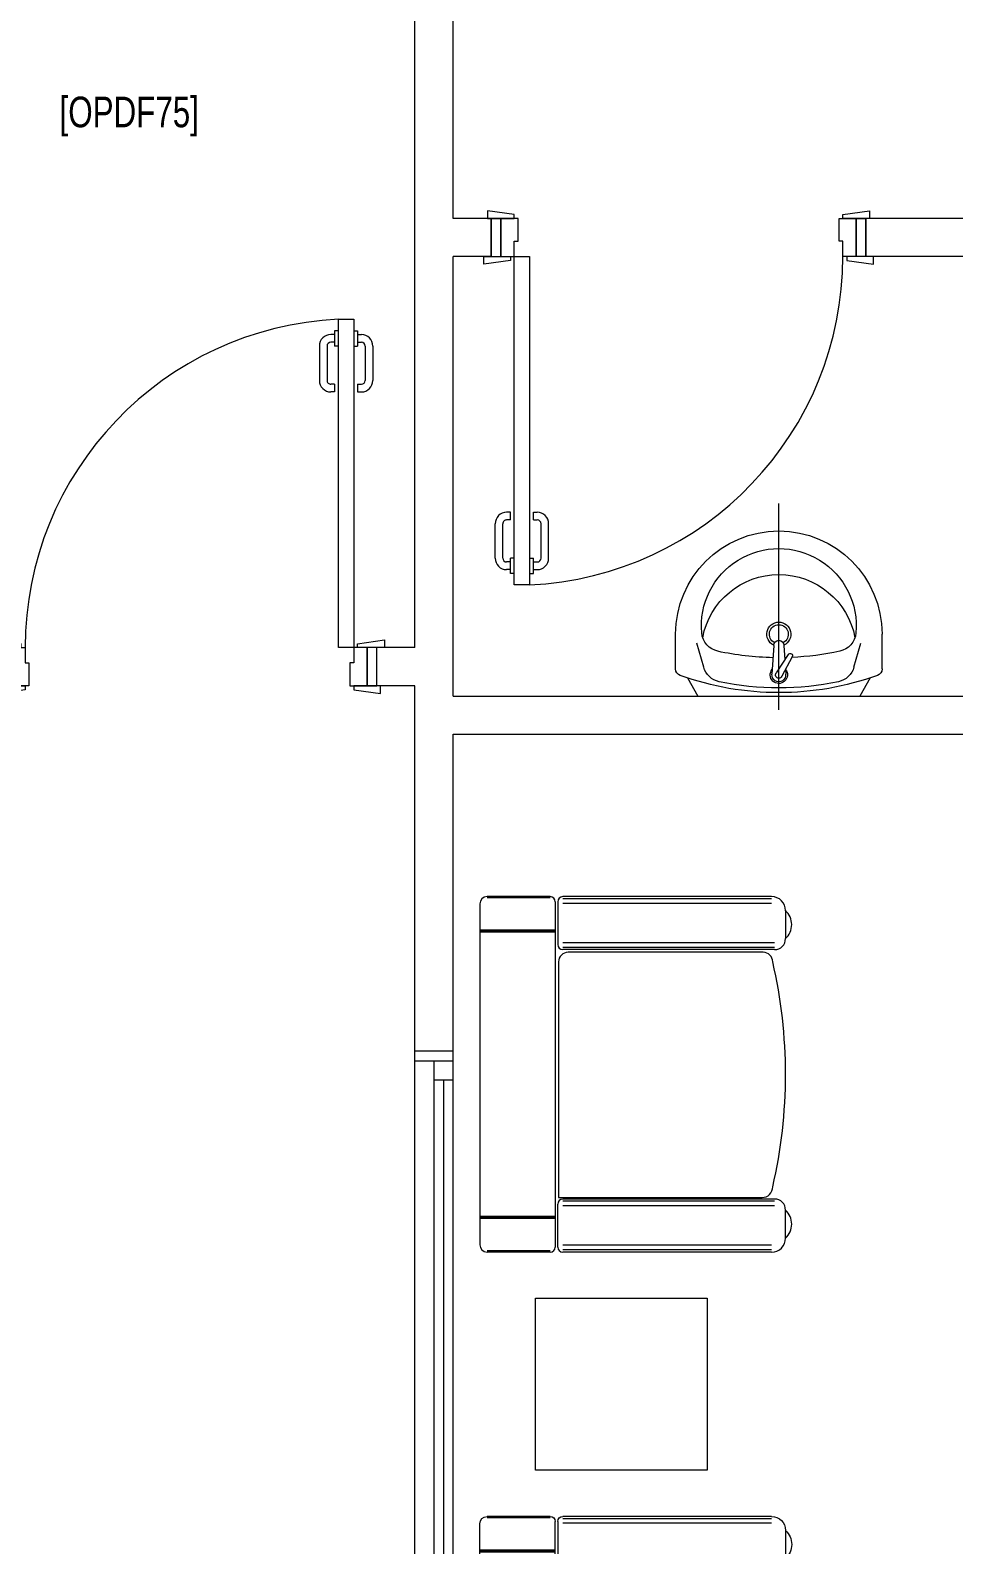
# Model space of a CAD drawing. Extents: x -234346 to 58427, y -132654 to -82394.
# Drawn here: x -64638 to -62222, y -101393 to -97431 of the extents above; entities that cross this region are included whole.
import ezdxf

# ---------------------------------------------------------------- set-up
doc = ezdxf.new("R2010")
doc.units = 0
doc.header["$LTSCALE"] = 8
for name, color, linetype, lineweight in [('72_EGR_BASE_TEXT', 9, 'Continuous', 5), ('72_EGR_EQP_TAG', 9, 'Continuous', 5), ('Aluminum', 9, 'Continuous', 5), ('LOADING', 9, 'Continuous', 5), ('SANIT', 9, 'Continuous', 5), ('Walls', 9, 'Continuous', 5), ('Wooden Joinery', 9, 'Continuous', 5)]:
    doc.layers.add(name, color=color, linetype=linetype, lineweight=lineweight)
doc.styles.add('X3G_ENTITY_9F38', font='swisscl.ttf', dxfattribs={"height": 0.2})

# ---------------------------------------------------------------- blocks, each defined once
blk = doc.blocks.new('A$C72370EFE')
at = {"layer": 'Wooden Joinery'}
for p, q in [((-0.01, -0.03), (-0.01, -0.07)), ((0, -0.03), (-0.01, -0.03)), ((0.04, -0.03), (0.05, -0.03)), ((0.05, -0.03), (0.05, -0.07)), ((-0.05, -0.07), (-0.05, -0.16)), ((-0.03, -0.07), (-0.03, -0.16)), ((-0.01, -0.04), (-0.02, -0.04)), ((-0.01, -0.06), (-0.02, -0.06)), ((0, -0.07), (-0.01, -0.07)), ((0.04, -0.07), (0.05, -0.07)), ((0.05, -0.04), (0.06, -0.04)), ((0.05, -0.06), (0.06, -0.06)), ((0.07, -0.07), (0.07, -0.16)), ((0.09, -0.07), (0.09, -0.16)), ((-0.01, -0.17), (-0.02, -0.17)), ((-0.01, -0.19), (-0.02, -0.19)), ((-0.01, -0.17), (-0.01, -0.19)), ((0.05, -0.17), (0.06, -0.17)), ((0.05, -0.17), (0.05, -0.19)), ((0.05, -0.19), (0.06, -0.19))]:
    blk.add_line(p, q, dxfattribs=at)
for centre, radius, start, end in [((-0.02, -0.07), 0.03, 90, 180), ((-0.02, -0.07), 0.01, 90, 180), ((0.06, -0.07), 0.03, 0, 90), ((0.06, -0.07), 0.01, 0, 90), ((-0.02, -0.16), 0.03, 180, 270), ((-0.02, -0.16), 0.01, 180, 270), ((0.06, -0.16), 0.01, 270, 0), ((0.06, -0.16), 0.03, 270, 0)]:
    blk.add_arc(centre, radius, start, end, dxfattribs=at)
blk = doc.blocks.new('A$C5DAD61B4')
at = {"layer": 'Wooden Joinery'}
for points in [[(80, 959.1), (80, 969.1), (10, 979.1), (10, 959.1)], [(940, 959.1), (940, 969.1), (1010, 979.1), (1010, 959.1)], [(70, 859.1), (70, 849.1), (0, 839.1), (0, 859.1)], [(120, 859.1), (120, 0), (80, 0), (80, 859.1)], [(950, 859.1), (950, 849.1), (1020, 839.1), (1020, 859.1)]]:
    blk.add_lwpolyline(points, close=True, dxfattribs=at)
for points in [[(45, 859.1), (45, 959.1), (20, 959.1), (20, 859.1), (45, 859.1)], [(45, 859.1), (80, 859.1), (80, 899.1), (90, 899.1), (90, 959.1), (45, 959.1), (45, 859.1)], [(975, 859.1), (940, 859.1), (940, 899.1), (930, 899.1), (930, 959.1), (975, 959.1), (975, 859.1)], [(975, 859.1), (975, 959.1), (1000, 959.1), (1000, 859.1), (975, 859.1)]]:
    blk.add_lwpolyline(points, dxfattribs=at)
blk.add_arc((80, 859.1), 860, 272.666, 0, dxfattribs=at)
at = {"layer": 'Wooden Joinery', "xscale": 999.9999999998854, "yscale": 999.9999999998854, "zscale": 999.9999999998854, "rotation": 180}
blk.add_blockref('A$C72370EFE', (120, 0), dxfattribs=at)
blk = doc.blocks.new('lav-manta 60')
at = {"layer": 'SANIT'}
for p, q in [((-0.2658, -0.0529), (-0.2358, 0)), ((-0.2358, 0), (0.2358, 0)), ((0, 0.04), (0, -0.56)), ((0.2658, -0.0529), (0.2358, 0)), ((-0.3, -0.0789), (-0.3, -0.18)), ((-0.2185, -0.0841), (-0.2383, -0.1537)), ((-0.015, -0.1473), (-0.0199, -0.064)), ((0.0274, -0.121), (-0.0078, -0.0673)), ((0.0389, -0.1142), (0.0087, -0.0575)), ((0.0191, -0.077), (0.0199, -0.064)), ((0.2185, -0.0841), (0.2383, -0.1537)), ((0.3, -0.0789), (0.3, -0.18)), ((0.015, -0.1473), (0.0174, -0.1057))]:
    blk.add_line(p, q, dxfattribs=at)
for centre, radius, start, end in [((0, -0.8557), 0.8457, 70.1771, 109.8229), ((-0.1608, -0.1006), 0.06, 101.8086, 164.0794), ((0, -0.8696), 0.8457, 78.1914, 101.8086), ((0, -0.0617), 0.025, 320.7474, 220.368), ((0, -0.0617), 0.02, 353.2671, 186.682), ((0.1608, -0.1006), 0.06, 15.9206, 78.1914), ((-0.28, -0.0789), 0.02, 109.8229, 180), ((0, -0.0617), 0.00966, 25.4127, 215.9577), ((0.28, -0.0789), 0.02, 0, 70.1771), ((-0.1645, -0.189), 0.06, 102.0883, 174.8142), ((0, -0.9572), 0.8457, 91.1572, 102.0883), ((0, -0.9572), 0.8457, 88.5486, 88.844), ((0.0332, -0.1176), 0.00666, 210.6852, 30.6852), ((0, -0.9572), 0.8457, 77.9117, 87.4274), ((0.1645, -0.189), 0.06, 5.1858, 77.9117), ((0, -0.1282), 0.2252, 190.6097, 349.3903), ((0, -0.18), 0.035, 115.3106, 64.6894), ((0, -0.18), 0.0275, 117.1496, 62.8504), ((0, -0.1473), 0.015, 180, 0), ((0, -0.18), 0.3, 180, 0), ((0, -0.2039), 0.2252, 174.8142, 5.1858)]:
    blk.add_arc(centre, radius, start, end, dxfattribs=at)
blk = doc.blocks.new('single seat')
at = {"layer": 'LOADING'}
for p, q in [((-972558.1, -381684), (-972723.2, -381684)), ((-972558.1, -381687.4), (-972723.2, -381687.4)), ((-972544.8, -381697.3), (-972544.8, -382601.1)), ((-972538.5, -381697.3), (-972538.5, -381809.5)), ((-971978.9, -381684), (-972525.2, -381684)), ((-971978.9, -381689.9), (-972525.2, -381689.9)), ((-972742.2, -381703.1), (-972742.2, -382595.5)), ((-971978.9, -381701.7), (-972525.2, -381701.7)), ((-971942.2, -381720.6), (-971942.2, -381794)), ((-972544.8, -381772.1), (-972742.2, -381772.1)), ((-972544.8, -381774.6), (-972742.2, -381774.6)), ((-972544.8, -381777.1), (-972742.2, -381777.1)), ((-971971, -381805.1), (-972525.2, -381805.1)), ((-971971, -381816.9), (-972525.2, -381816.9)), ((-972536.4, -381854.9), (-972536.4, -382471.4)), ((-971971, -381822.8), (-972525.2, -381822.8)), ((-972001, -381829.5), (-972511, -381829.5)), ((-972538.5, -382600.9), (-972538.5, -382488.7)), ((-972536.4, -382471.4), (-972003.7, -382471.4)), ((-971971, -382475.4), (-972525.2, -382475.4)), ((-971971, -382481.3), (-972525.2, -382481.3)), ((-971971, -382493.1), (-972525.2, -382493.1)), ((-972544.8, -382521), (-972742.2, -382521)), ((-972544.8, -382523.6), (-972742.2, -382523.6)), ((-972544.8, -382526.1), (-972742.2, -382526.1)), ((-971942.2, -382577.6), (-971942.2, -382504.2)), ((-972558.1, -382610.8), (-972723.2, -382610.8)), ((-971978.9, -382596.4), (-972525.2, -382596.4)), ((-971978.9, -382608.3), (-972525.2, -382608.3)), ((-972558.1, -382614.2), (-972723.2, -382614.2)), ((-971978.9, -382614.2), (-972525.2, -382614.2))]:
    blk.add_line(p, q, dxfattribs=at)
for centre, radius, start, end in [((-972723.2, -381703.1), 19.1, 90, 180), ((-972558.1, -381697.3), 13.3, 0, 90), ((-972525.2, -381697.3), 13.3, 90, 180), ((-971978.9, -381720.6), 36.6, 0, 90), ((-971976, -381757.3), 49.9, 312.6462, 47.3538), ((-972525.2, -381809.5), 13.3, 180, 270), ((-971971, -381794), 28.8, 270, 0), ((-972511, -381854.9), 25.3, 90, 180), ((-972001, -381854.9), 25.3, 0, 90), ((-973252.2, -382149.1), 1310, 347.0217, 12.9783), ((-972003.7, -382443.3), 28.1, 270, 0), ((-972525.2, -382488.7), 13.3, 90, 180), ((-971971, -382504.2), 28.8, 0, 90), ((-971976, -382540.9), 49.9, 312.6462, 47.3538), ((-972723.2, -382595.1), 19.1, 180, 270), ((-972558.1, -382600.9), 13.3, 270, 0), ((-972525.2, -382600.9), 13.3, 180, 270), ((-971978.9, -382577.6), 36.6, 270, 0)]:
    blk.add_arc(centre, radius, start, end, dxfattribs=at)
blk = doc.blocks.new('1stF')
at = {"layer": 'Aluminum', "color": 9}
for p, q in [((-63631.9, -101901.9, 0.1), (-63631.9, -100101.9, 0.1)), ((-63631.9, -100126.9, 0.1), (-63531.9, -100126.9, 0.1)), ((-63581.9, -101876.9, 0.1), (-63581.9, -100126.9, 0.1)), ((-63531.9, -101901.9, 0.1), (-63531.9, -100101.9, 0.1)), ((-63581.9, -100176.9, 0.1), (-63531.9, -100176.9, 0.1)), ((-63556.9, -100176.9, 0.1), (-63556.9, -101826.9, 0.1))]:
    blk.add_line(p, q, dxfattribs=at)
at = {"layer": 'LOADING', "color": 9, "elevation": 0}
blk.add_lwpolyline([(-62866.7, -101198.2), (-63316.7, -101198.2), (-63316.7, -100748.2), (-62866.7, -100748.2)], close=True, dxfattribs=at)
at = {"layer": 'Walls', "color": 9}
for p, q in [((-63531.9, -97922.6, 0.1), (-63531.9, -94422.6, 0.1)), ((-63631.9, -99045.7, 0.1), (-63631.9, -96545.7, 0.1)), ((-63431.9, -97922.6, 0.1), (-63531.9, -97922.6, 0.1)), ((-63431.9, -98022.6, 0.1), (-63431.9, -97922.6, 0.1)), ((-62451.9, -98022.6, 0.1), (-62451.9, -97922.6, 0.1)), ((-58822.3, -97922.6, 0.1), (-62451.9, -97922.6, 0.1)), ((-63531.9, -99172.6, 0.1), (-63531.9, -98022.6, 0.1)), ((-63431.9, -98022.6, 0.1), (-63531.9, -98022.6, 0.1)), ((-61227.1, -98022.6, 0.1), (-62451.9, -98022.6, 0.1)), ((-63631.9, -99045.7, 0.1), (-63731.9, -99045.7, 0.1)), ((-63631.9, -99145.7, 0.1), (-63731.9, -99145.7, 0.1)), ((-63631.9, -100101.9, 0.1), (-63631.9, -99145.7, 0.1)), ((-63531.9, -99172.6, 0.1), (-61227.1, -99172.6, 0.1)), ((-63531.9, -100101.9, 0.1), (-63531.9, -99272.6, 0.1)), ((-63531.9, -99272.6, 0.1), (-59902.3, -99272.6, 0.1)), ((-63531.9, -100101.9, 0.1), (-63631.9, -100101.9, 0.1))]:
    blk.add_line(p, q, dxfattribs=at)
at = {"layer": 'LOADING', "color": 9}
blk.add_blockref('single seat', (909280.3, 281986.8), dxfattribs=at)
at = {"layer": 'LOADING', "color": 9, "xscale": -1, "rotation": 180}
blk.add_blockref('single seat', (909280.3, -483933.2), dxfattribs=at)
at = {"layer": 'SANIT', "color": 9, "xscale": -900.000000000201, "yscale": 900.000000000201, "zscale": 900.000000000201, "rotation": 180}
blk.add_blockref('lav-manta 60', (-62679.5, -99172.6, 0.1), dxfattribs=at)
at = {"layer": 'Wooden Joinery', "color": 9}
blk.add_blockref('A$C5DAD61B4', (-63451.9, -98881.7, 0.1), dxfattribs=at)
at = {"layer": 'Wooden Joinery', "color": 9, "rotation": 180}
blk.add_blockref('A$C5DAD61B4', (-63711.9, -98186.7, 0.1), dxfattribs=at)
at = {"layer": '72_EGR_BASE_TEXT', "color": 9, "insert": (-64379.5, -97604.2, 0.4), "char_height": 80, "attachment_point": 2, "style": 'X3G_ENTITY_9F38'}
blk.add_mtext('[OPDF75]', dxfattribs=at)

msp = doc.modelspace()

# ---------------------------------------------------------------- block references
at = {"layer": '72_EGR_EQP_TAG'}
msp.add_blockref('1stF', (0, 0), dxfattribs=at)

doc.saveas('drawing.dxf')
